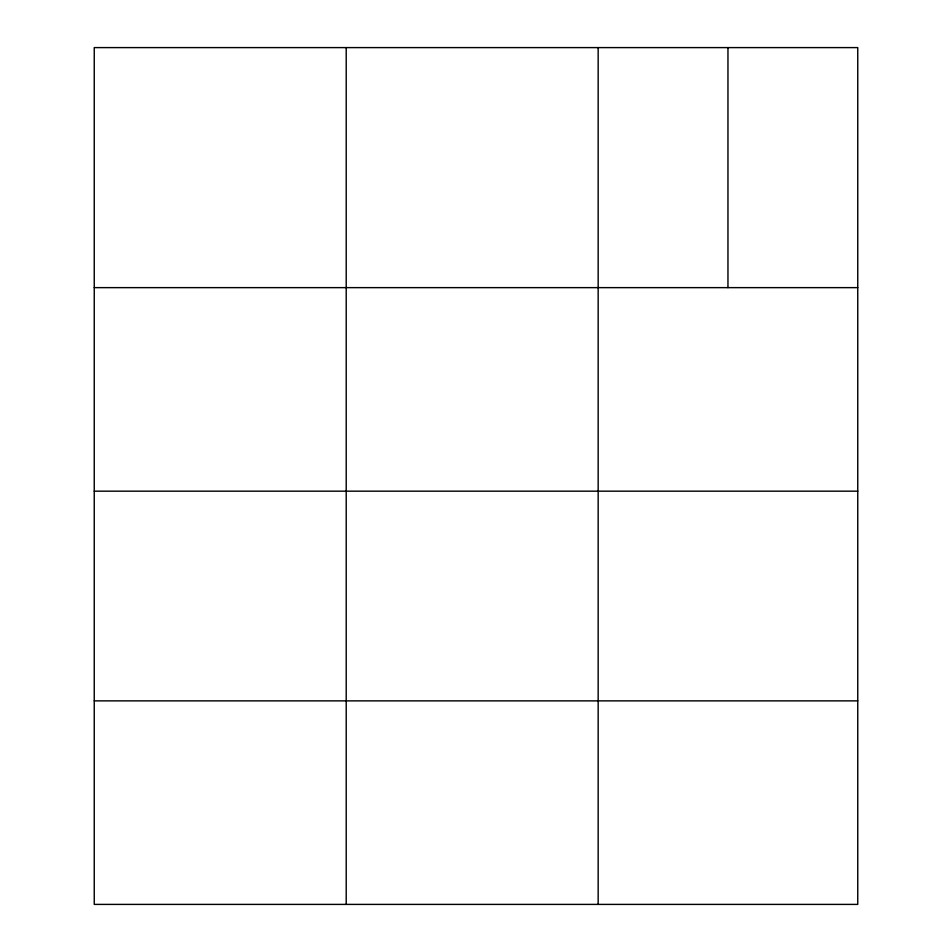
<?xml version="1.0" encoding="UTF-8"?>
<svg xmlns="http://www.w3.org/2000/svg" width="952" height="952" viewBox="0 0 952 952"><rect width="100%" height="100%" fill="white"/><g stroke="black" fill="none" stroke-linecap="round" stroke-linejoin="round"><path stroke-width="1.43" d="M857.752 491.172L857.752 47.6L94.248 47.6L94.248 904.4L857.752 904.4L857.752 491.172L94.248 491.172M94.248 287.635L857.752 287.635M94.248 700.874L857.752 700.874M727.959 47.6L727.959 287.635M598.165 47.6L598.165 904.4M346.207 47.6L346.207 904.4"/></g></svg>
